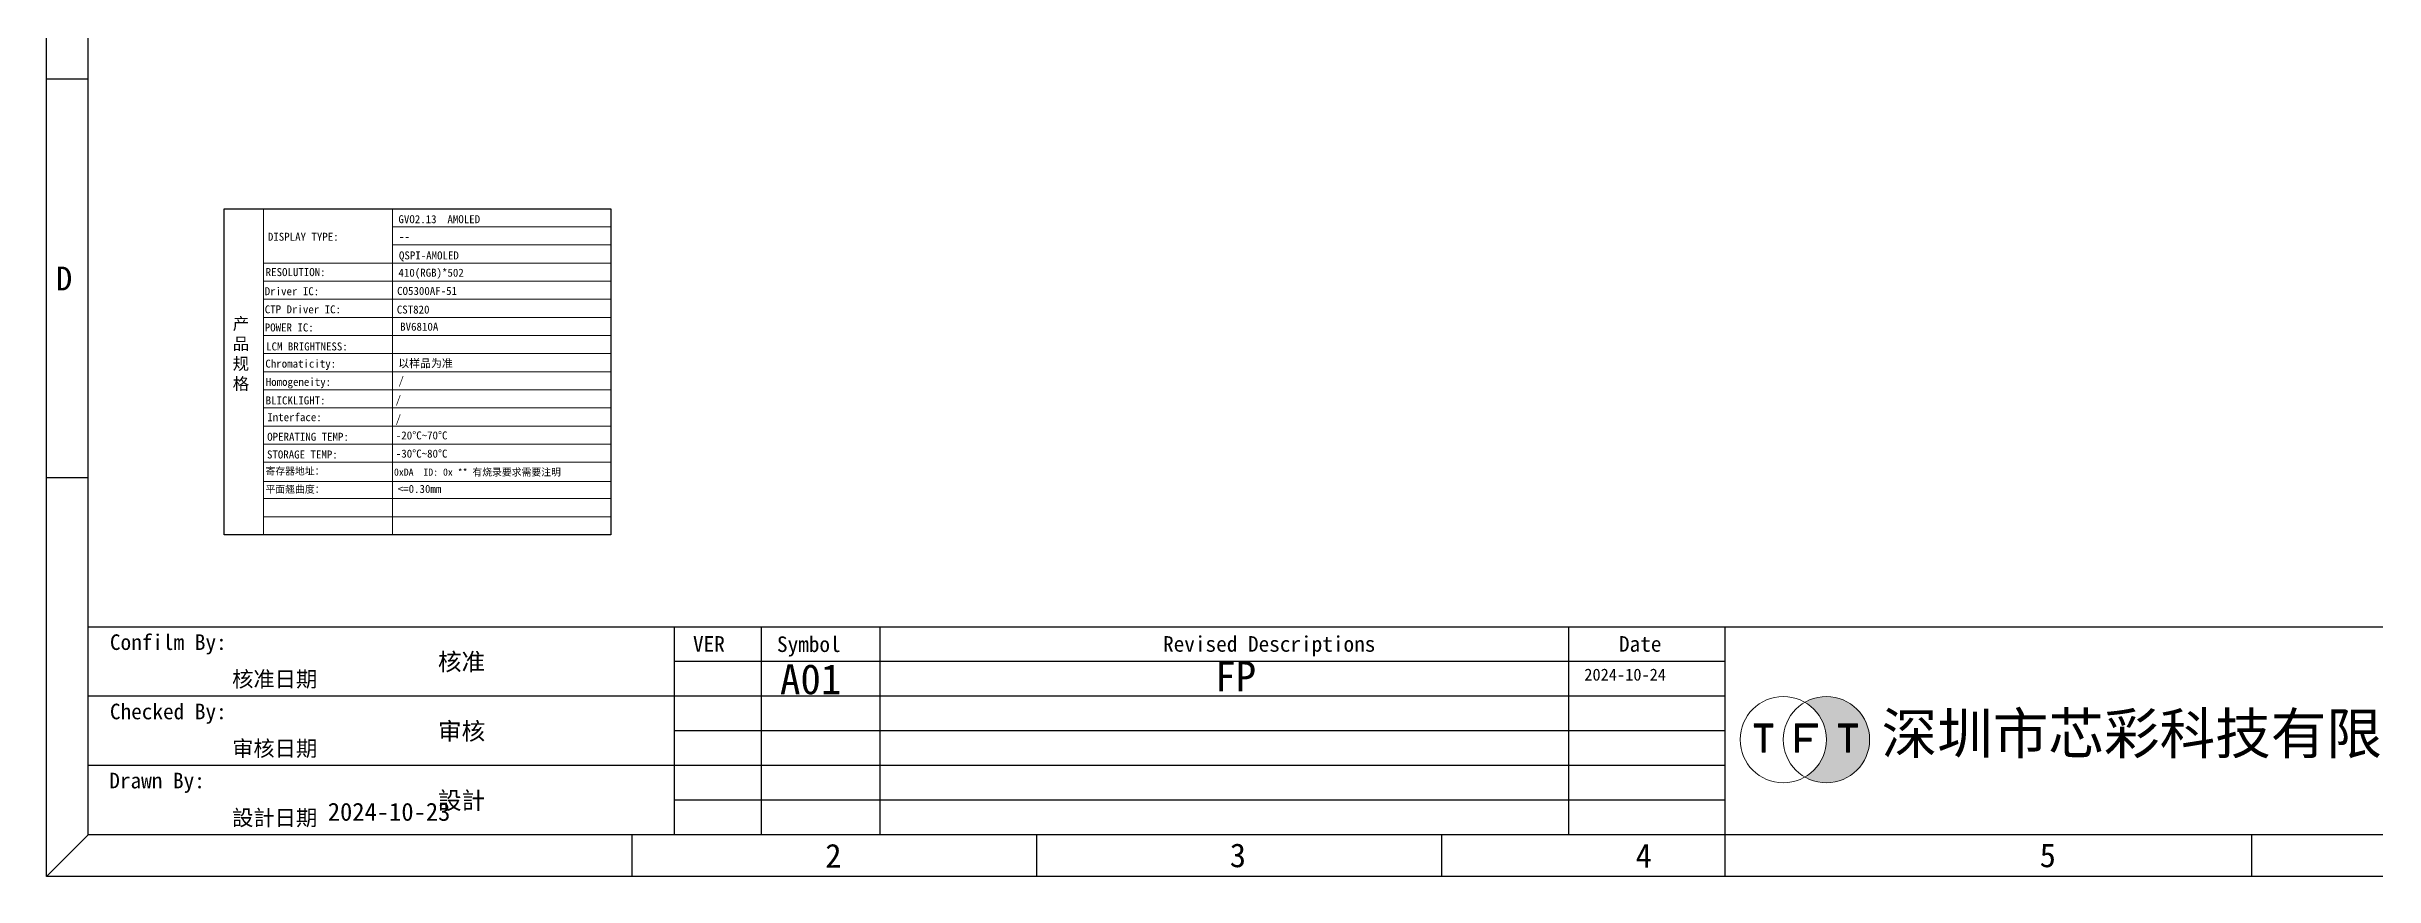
# Model space of a CAD drawing. Header units: inches. Extents: x 1765 to 5217, y -1519 to 441.
# Drawn here: x 4646.1 to 4839.9, y -1396.6 to -1327.5 of the extents above; entities that cross this region are included whole.
import ezdxf
from ezdxf.enums import TextEntityAlignment as Align

# ---------------------------------------------------------------- set-up
doc = ezdxf.new("R2010")
doc.units = ezdxf.units.IN
doc.header["$MEASUREMENT"] = 0
doc.layers.add('DIM', color=3, linetype='Continuous', lineweight=15)
doc.styles.add('Arial', font='')
doc.styles.add('宋体', font='')
doc.styles.get('Arial').set_extended_font_data('SimSun')
doc.styles.get('宋体').set_extended_font_data('SimSun')

msp = doc.modelspace()

# ---------------------------------------------------------------- hatches: boundary and pattern name
h = msp.add_hatch()
h.set_pattern_fill('ANSI31', color=256, scale=0.521919)
h.set_pattern_definition([(45, (2913.286234, -924.397716), (-0.0461315843, 0.0461315843), [])])
h.paths.add_polyline_path([(4788.932, -1386.264), (4789.193, -1386.264), (4789.193, -1384.176), (4789.846, -1384.176), (4789.846, -1383.915), (4788.28, -1383.915), (4788.28, -1384.176), (4788.932, -1384.176)])
h = msp.add_hatch(color=256)
h.dxf.hatch_style = 1
h.paths.add_polyline_path([(4789.193, -1384.176), (4789.846, -1384.176), (4789.846, -1383.915), (4788.28, -1383.915), (4788.28, -1384.176), (4788.932, -1384.176), (4788.932, -1386.264), (4789.193, -1386.264)])
h = msp.add_hatch(color=256)
h.dxf.hatch_style = 1
h.paths.add_polyline_path([(4791.977, -1384.176), (4793.543, -1384.176), (4793.543, -1383.915), (4791.716, -1383.915), (4791.716, -1386.264), (4791.977, -1386.264), (4791.977, -1385.35), (4793.021, -1385.35), (4793.021, -1385.089), (4791.977, -1385.089)])
h = msp.add_hatch(color=256)
h.dxf.hatch_style = 1
h.paths.add_polyline_path([(4796.22, -1384.176), (4796.872, -1384.176), (4796.872, -1383.915), (4795.307, -1383.915), (4795.307, -1384.176), (4795.959, -1384.176), (4795.959, -1386.264), (4796.22, -1386.264)])
at = {"layer": 'DIM'}
h = msp.add_hatch(color=1, dxfattribs=at)
h.dxf.hatch_style = 1
h.paths.add_polyline_path([(4794.294, -1385.22, -0.2679492), (4792.499, -1388.329, 0.5773503), (4797.885, -1385.22, 0.5773503), (4792.499, -1382.11, -0.2679492)])
h = msp.add_hatch(color=3, dxfattribs=at)
h.dxf.hatch_style = 1
h.paths.add_polyline_path([(4794.294, -1385.22, -0.2679492), (4792.499, -1388.329, 0.5773503), (4797.885, -1385.22, 0.5773503), (4792.499, -1382.11, -0.2679492)])
h = msp.add_hatch(color=5, dxfattribs=at)
h.dxf.hatch_style = 1
h.paths.add_polyline_path([(4797.885, -1385.22, 0.5773503), (4792.499, -1382.11, -0.2679492), (4794.294, -1385.22, -0.2679492), (4792.499, -1388.329, 0.5773503)])
h.paths.add_polyline_path([(4795.307, -1383.915), (4796.872, -1383.915), (4796.872, -1384.176), (4795.959, -1387.099), (4795.959, -1384.176), (4795.307, -1384.176)], flags=16)

# ---------------------------------------------------------------- linework, layer by layer
for p, q in [((4646.149, -1396.611), (4646.149, -1200.652)), ((4649.612, -1393.147), (4649.612, -1204.115)), ((4649.612, -1330.227), (4646.149, -1330.227)), ((4649.612, -1363.419), (4646.149, -1363.419)), ((4649.612, -1375.83), (4933.983, -1375.83)), ((4698.419, -1393.147), (4698.419, -1375.83)), ((4705.634, -1375.83), (4705.634, -1393.147)), ((4715.544, -1393.147), (4715.544, -1375.83)), ((4772.84, -1393.147), (4772.84, -1375.83)), ((4785.828, -1375.83), (4785.828, -1396.611)), ((4785.828, -1378.716), (4698.419, -1378.716)), ((4785.828, -1381.602), (4649.612, -1381.602)), ((4785.828, -1384.489), (4698.419, -1384.489)), ((4785.828, -1387.375), (4649.612, -1387.375)), ((4785.828, -1390.261), (4698.419, -1390.261)), ((4649.612, -1393.147), (4646.149, -1396.611)), ((4933.983, -1393.147), (4649.612, -1393.147)), ((4694.853, -1393.147), (4694.853, -1396.611)), ((4728.557, -1393.147), (4728.557, -1396.611)), ((4762.261, -1393.147), (4762.261, -1396.611)), ((4829.669, -1393.147), (4829.669, -1396.611)), ((4937.446, -1396.611), (4646.149, -1396.611))]:
    msp.add_line(p, q)
at = {"color": 142, "lineweight": 0}
for p, q in [((4660.945, -1341.017), (4693.126, -1341.017)), ((4664.212, -1368.167), (4664.212, -1341.017)), ((4674.945, -1341.017), (4674.945, -1368.167)), ((4674.945, -1342.525), (4693.126, -1342.525)), ((4693.126, -1341.017), (4693.126, -1368.167)), ((4693.126, -1341.017), (4693.126, -1368.167)), ((4674.945, -1344.033), (4693.126, -1344.033)), ((4664.212, -1345.541), (4693.126, -1345.541)), ((4664.212, -1347.049), (4693.126, -1347.049)), ((4664.212, -1348.557), (4693.126, -1348.557)), ((4664.212, -1350.065), (4693.126, -1350.065)), ((4664.212, -1351.573), (4693.126, -1351.573)), ((4664.212, -1353.081), (4693.126, -1353.081)), ((4664.212, -1354.589), (4693.126, -1354.589)), ((4664.212, -1356.097), (4693.126, -1356.097)), ((4664.212, -1357.605), (4693.126, -1357.605)), ((4664.212, -1359.113), (4693.126, -1359.113)), ((4664.212, -1360.621), (4693.126, -1360.621)), ((4664.212, -1362.129), (4693.126, -1362.129)), ((4664.212, -1363.726), (4693.126, -1363.726)), ((4664.212, -1365.145), (4693.126, -1365.145)), ((4664.212, -1366.659), (4693.126, -1366.653)), ((4664.212, -1366.659), (4693.126, -1366.659))]:
    msp.add_line(p, q, dxfattribs=at)
msp.add_lwpolyline([(4660.945, -1341.017), (4693.126, -1341.017), (4693.126, -1368.167), (4660.945, -1368.167)], close=True)
at = {"layer": 'DIM'}
for p, q in [((4788.28, -1383.915), (4789.846, -1383.915)), ((4788.932, -1384.176), (4788.28, -1384.176)), ((4788.932, -1386.264), (4788.932, -1384.176)), ((4789.193, -1384.176), (4789.193, -1386.264)), ((4789.193, -1384.176), (4789.846, -1384.176)), ((4789.846, -1383.915), (4789.846, -1384.176)), ((4793.543, -1383.915), (4791.716, -1383.915)), ((4791.716, -1383.915), (4791.716, -1386.264)), ((4791.977, -1384.176), (4793.543, -1384.176)), ((4791.977, -1384.176), (4791.977, -1385.089)), ((4791.977, -1385.089), (4793.021, -1385.089)), ((4791.977, -1385.35), (4791.977, -1386.264)), ((4793.021, -1385.35), (4791.977, -1385.35)), ((4793.021, -1385.089), (4793.021, -1385.35)), ((4793.543, -1384.176), (4793.543, -1383.915)), ((4795.307, -1384.176), (4795.307, -1383.915)), ((4795.307, -1383.915), (4796.872, -1383.915)), ((4795.959, -1384.176), (4795.307, -1384.176)), ((4795.959, -1386.264), (4795.959, -1384.176)), ((4796.22, -1384.176), (4796.22, -1386.264)), ((4796.22, -1384.176), (4796.872, -1384.176)), ((4796.872, -1383.915), (4796.872, -1384.176)), ((4789.193, -1386.264), (4788.932, -1386.264)), ((4791.716, -1386.264), (4791.977, -1386.264)), ((4796.22, -1386.264), (4795.959, -1386.264))]:
    msp.add_line(p, q, dxfattribs=at)
for centre in [(4790.703, -1385.22), (4794.294, -1385.22)]:
    msp.add_circle(centre, 3.591, dxfattribs=at)

# ---------------------------------------------------------------- texts
at = {"lineweight": 0, "style": '宋体'}
for s, height, p in [('GVO2.13  AMOLED', 0.66608, (4675.438, -1342.217, -0.004)), ('QSPI-AMOLED ', 0.66608, (4675.48, -1345.235)), ('410(RGB)*502', 0.66608, (4675.438, -1346.674, -0.004)), ('BV6810A', 0.6661, (4675.583, -1351.167)), ('以样品为准', 0.6661, (4675.419, -1354.219, -0.049)), ('-20%%DC~70%%DC', 0.66608, (4675.221, -1360.221, -0.045)), ('-30%%DC~80%%DC', 0.66608, (4675.221, -1361.737, -0.045)), ('0xDA  ID: 0x ** 有烧录要求需要注明', 0.59991, (4675.064, -1363.245, -0.045)), ('<=0.30mm', 0.6661, (4675.379, -1364.676, -0.045))]:
    msp.add_text(s, height=height, dxfattribs=at).set_placement(p)
at = {"color": 142, "lineweight": 0, "style": '宋体'}
for s, height, p in [('DISPLAY TYPE: ', 0.66608, (4664.571, -1343.68, -0.004)), ('RESOLUTION:', 0.66608, (4664.388, -1346.623, -0.004)), ('Driver IC:', 0.6661, (4664.31, -1348.217, 0.026)), ('CTP Driver IC:', 0.66608, (4664.31, -1349.725, 0.026)), ('POWER IC:', 0.6661, (4664.31, -1351.233, 0.026)), ('LCM BRIGHTNESS:  ', 0.66608, (4664.422, -1352.813, -0.045)), ('Chromaticity: ', 0.66608, (4664.361, -1354.244, -0.045)), ('Homogeneity:', 0.66608, (4664.394, -1355.763, -0.004)), ('BLICKLIGHT:', 0.66608, (4664.384, -1357.309, -0.045)), ('Interface: ', 0.66608, (4664.522, -1358.702, -0.005)), ('OPERATING TEMP: ', 0.66608, (4664.514, -1360.334, -0.045)), ('STORAGE TEMP: ', 0.66608, (4664.494, -1361.81, -0.045)), ('平面翘曲度：', 0.5999, (4664.374, -1364.67, -0.045)), ('寄存器地址：', 0.5999, (4664.374, -1363.156, -0.045))]:
    msp.add_text(s, height=height, dxfattribs=at).set_placement(p)
at = {"color": 1, "lineweight": 0}
msp.add_text('--', height=0.6661, dxfattribs=at).set_placement((4675.48, -1343.665))
at = {"style": 'Arial'}
for s, height, p in [('D', 1.984, (4646.938, -1347.815)), ('Confilm By:', 1.29881, (4651.423, -1377.751)), ('VER', 1.2988, (4699.952, -1377.9)), ('Symbol', 1.2988, (4706.945, -1377.922)), ('Revised Descriptions', 1.29881, (4739.079, -1377.9)), ('Date', 1.2988, (4777.026, -1377.9)), ('Checked By:', 1.29881, (4651.423, -1383.524)), ('Drawn By:', 1.2988, (4651.371, -1389.274)), ('2', 1.984, (4710.964, -1395.876)), ('3', 1.984, (4744.633, -1395.841)), ('4', 1.984, (4778.419, -1395.876)), ('5', 1.984, (4812.043, -1395.842))]:
    msp.add_text(s, height=height, dxfattribs=at).set_placement(p)
at = {"color": 2, "lineweight": 0, "style": '宋体'}
msp.add_text('CO5300AF-51', height=0.66608, dxfattribs=at).set_placement((4675.328, -1348.19, 0.017))
at = {"color": 1, "lineweight": 0, "style": '宋体'}
msp.add_text('CST820', height=0.6661, dxfattribs=at).set_placement((4675.302, -1349.743, 0.017))
at = {"lineweight": 0}
for p in [(4675.438, -1355.671, -0.004), (4675.202, -1357.242, 0.017), (4675.202, -1358.848, 0.017)]:
    msp.add_text('/', height=0.666, dxfattribs=at).set_placement(p)
at = {"color": 142, "lineweight": 0, "insert": (4661.645, -1350.088, -0.022), "char_height": 0.99911, "width": 2.65531, "attachment_point": 1, "style": '宋体'}
msp.add_mtext('{\\fSimSun|b0|i0|c134|p2;产\\P品\\P规\\P格}', dxfattribs=at)
at = {"color": 1, "insert": (4669.556, -1390.476), "char_height": 1.5, "width": 16.66715, "attachment_point": 1, "style": '宋体'}
msp.add_mtext('2024-10-23', dxfattribs=at)
at = {"style": 'Arial'}
for tag, height, p in [('核准日期', 1.299, (4665.138, -1380.152)), ('核准', 1.443, (4680.69, -1378.706)), ('审核日期', 1.299, (4665.138, -1385.924)), ('审核', 1.443, (4680.69, -1384.478)), ('設計日期', 1.299, (4665.138, -1391.697)), ('設計', 1.443, (4680.69, -1390.251))]:
    msp.add_attdef(tag, text='', height=height, dxfattribs=at).set_placement(p, align=Align.MIDDLE)
at = {"layer": 'DIM', "attachment_point": 1, "style": '宋体'}
for s, insert, char_height, width in [('A01', (4707.195, -1378.935), 2.5, 6.603), ('2024-10-24', (4774.14, -1379.306), 1, 9.647)]:
    msp.add_mtext(s, dxfattribs=dict(at, insert=insert, char_height=char_height, width=width))
at = {"layer": 'DIM', "insert": (4743.422, -1378.698), "char_height": 2.5, "attachment_point": 1, "style": '宋体'}
msp.add_mtext_dynamic_manual_height_columns('FP', width=2.96897, gutter_width=12.5, heights=[0], dxfattribs=at)
at = {"layer": 'DIM', "insert": (4798.887, -1383.01), "char_height": 3.39248, "attachment_point": 1}
msp.add_mtext_dynamic_manual_height_columns('{\\fSimSun|b0|i0|c134|p2;\\C1;深圳市芯彩科技有限公司}', width=161.44864, gutter_width=12.5, heights=[0], dxfattribs=at)

doc.saveas('drawing.dxf')
